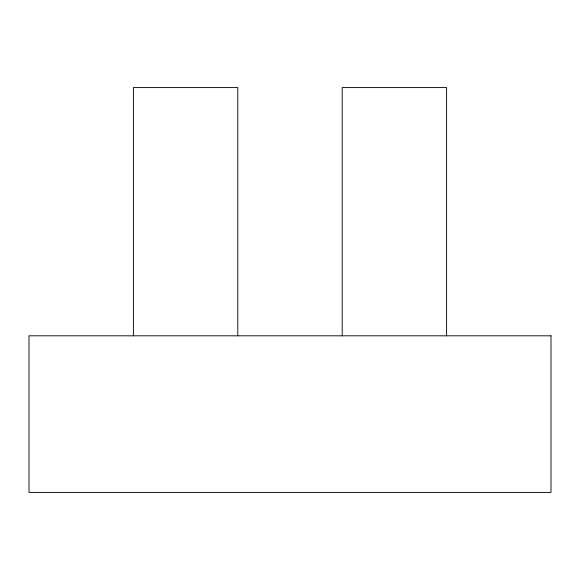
<?xml version="1.0" encoding="UTF-8"?>
<svg xmlns="http://www.w3.org/2000/svg" width="580" height="580" viewBox="0 0 580 580"><rect width="100%" height="100%" fill="white"/><g stroke="black" fill="none" stroke-linecap="round" stroke-linejoin="round"><path stroke-width="0.87" d="M446.6 335.813L446.6 87.587L342.2 87.587L342.2 335.813M237.8 335.813L237.8 87.587L133.4 87.587L133.4 335.813M551 335.813L29 335.813L29 492.413L551 492.413L551 335.813"/></g></svg>
